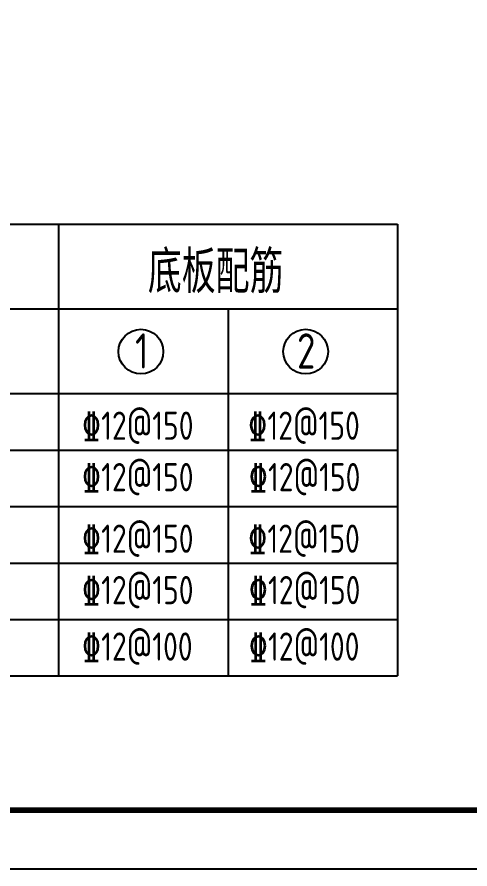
# Model space of a CAD drawing. Extents: x 169490 to 7584583, y -2399407 to 1374371.
# Drawn here: x 2602524 to 2610219, y 813191 to 827671 of the extents above; entities that cross this region are included whole.
import ezdxf

# ---------------------------------------------------------------- set-up
doc = ezdxf.new("R2010")
doc.units = 0
doc.header["$LTSCALE"] = 100
for name, color, linetype in [('dsptext_col', 2, 'CONTINUOUS'), ('LAYER1', 2, 'CONTINUOUS'), ('PUB_DIM', 3, 'CONTINUOUS'), ('TEXT', 7, 'CONTINUOUS'), ('图框', 140, 'CONTINUOUS')]:
    doc.layers.add(name, color=color, linetype=linetype)
doc.styles.add('TSSD_REIN', font='tssdeng.shx', dxfattribs={"width": 0.7, "bigfont": 'hztxt.shx'})

msp = doc.modelspace()

# ---------------------------------------------------------------- linework, layer by layer
at = {"layer": 'dsptext_col', "ltscale": 10}
msp.add_lwpolyline([(2546613, 854191.4), (2610413, 854191.4), (2610413, 814191.4), (2546613, 814191.4)], close=True, dxfattribs=at)
at = {"layer": 'LAYER1'}
for centre in [(2604628.4, 821984.5), (2607427.5, 821984.5)]:
    msp.add_circle(centre, 380.2, dxfattribs=at)
at = {"layer": 'PUB_DIM'}
for p, q in [((2585815.3, 824151.2), (2608990.6, 824151.2)), ((2603230.6, 824151.2), (2603230.6, 816471.2)), ((2603230.6, 824151.2), (2603230.6, 816471.2)), ((2608990.6, 824151.2), (2608990.6, 816471.2)), ((2588110.6, 822711.2), (2608990.6, 822711.2)), ((2606110.6, 822711.2), (2606110.6, 816471.2)), ((2585815.3, 821271.2), (2603230.6, 821271.2)), ((2603230.6, 821271.2), (2608990.6, 821271.2)), ((2593150.6, 820311.2), (2603230.6, 820311.2)), ((2603230.6, 820311.2), (2608990.6, 820311.2)), ((2593150.6, 819351.2), (2603230.6, 819351.2)), ((2593150.6, 819351.2), (2603230.6, 819351.2)), ((2593150.6, 819351.2), (2608990.6, 819351.2)), ((2593150.6, 819351.2), (2603230.6, 819351.2)), ((2603230.6, 819351.2), (2608990.6, 819351.2)), ((2603230.6, 819351.2), (2608990.6, 819351.2)), ((2603230.6, 819351.2), (2608990.6, 819351.2)), ((2593150.6, 818391.2), (2603230.6, 818391.2)), ((2603230.6, 818391.2), (2608990.6, 818391.2)), ((2593150.6, 817431.2), (2603230.6, 817431.2)), ((2593150.6, 817431.2), (2603230.6, 817431.2)), ((2593150.6, 817431.2), (2608990.6, 817431.2)), ((2593150.6, 817431.2), (2603230.6, 817431.2)), ((2603230.6, 817431.2), (2608990.6, 817431.2)), ((2603230.6, 817431.2), (2608990.6, 817431.2)), ((2603230.6, 817431.2), (2608990.6, 817431.2)), ((2585815.3, 816471.2), (2608990.6, 816471.2)), ((2593150.6, 816471.2), (2603230.6, 816471.2)), ((2593150.6, 816471.2), (2603230.6, 816471.2)), ((2603230.6, 816471.2), (2608990.6, 816471.2)), ((2603230.6, 816471.2), (2608990.6, 816471.2))]:
    msp.add_line(p, q, dxfattribs=at)
at = {"layer": '图框'}
msp.add_lwpolyline([(2544113, 813191.4), (2618413, 813191.4), (2618413, 855191.4), (2544113, 855191.4)], close=True, dxfattribs=at)
at = {"layer": '图框', "const_width": 100}
msp.add_lwpolyline([(2546613, 814191.4), (2617413, 814191.4), (2617413, 854191.4), (2546613, 854191.4)], close=True, dxfattribs=at)

# ---------------------------------------------------------------- texts
at = {"layer": 'TEXT', "style": 'TSSD_REIN', "width": 0.8}
for s, height, p in [('底板配筋 ', 720, (2604746.2, 822979.8)), ('1', 600, (2604529.6, 821695)), ('2', 600, (2607280.3, 821695))]:
    msp.add_text(s, height=height, dxfattribs=at).set_placement(p)
at = {"layer": 'TEXT', "color": 2, "style": 'TSSD_REIN', "width": 0.8}
for s, p in [('%%13212@150', (2603624.3, 820485.3)), ('%%13212@150', (2606449.3, 820485.3)), ('%%13212@150', (2603624.3, 819611.2)), ('%%13212@150', (2606459.1, 819611.2)), ('%%13212@150', (2603624.3, 818565.3)), ('%%13212@150', (2606449.3, 818565.3)), ('%%13212@150', (2603624.3, 817691.2)), ('%%13212@150', (2606459.1, 817691.2)), ('%%13212@100', (2603624.3, 816731.2)), ('%%13212@100', (2606459.1, 816731.2))]:
    msp.add_text(s, height=480, dxfattribs=at).set_placement(p)

doc.saveas('drawing.dxf')
